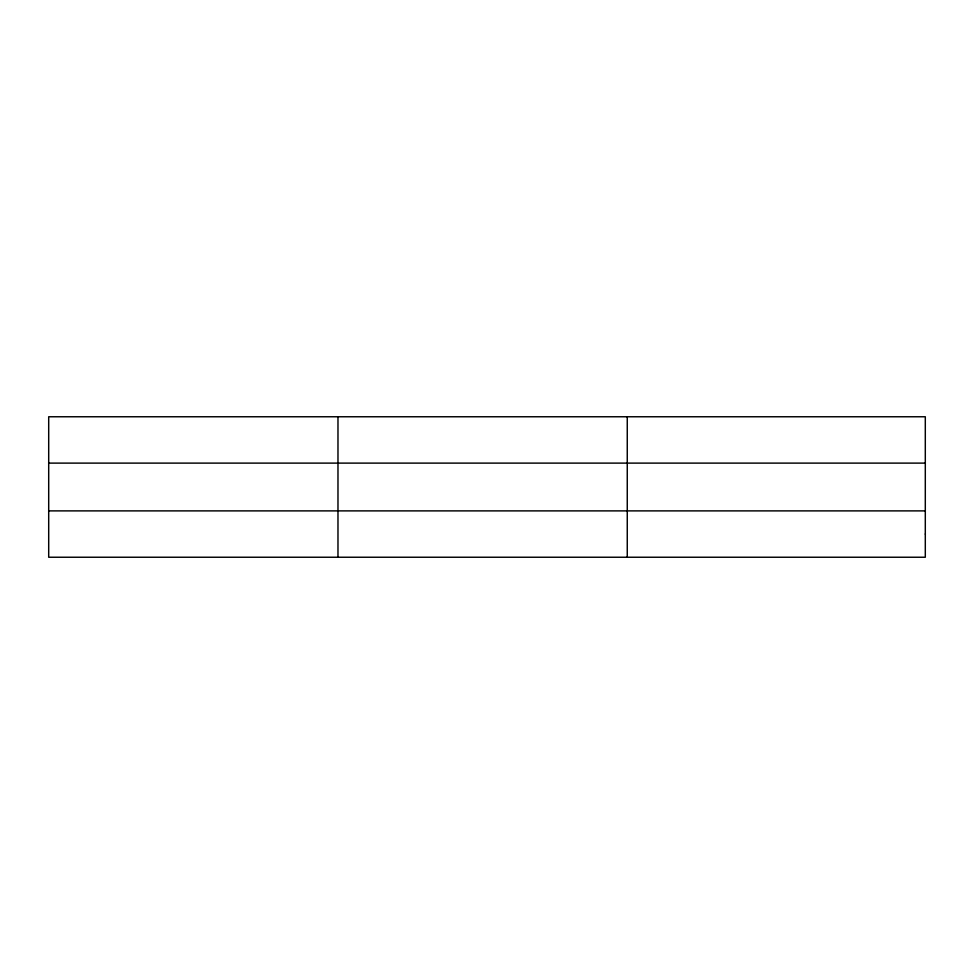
<?xml version="1.0" encoding="UTF-8"?>
<svg xmlns="http://www.w3.org/2000/svg" width="974" height="974" viewBox="0 0 974 974"><rect width="100%" height="100%" fill="white"/><g stroke="black" fill="none" stroke-linecap="round" stroke-linejoin="round"><path stroke-width="1.46" d="M337.978 416.762L337.978 557.238M627.256 416.762L627.256 557.238M48.7 463.113L925.3 463.113M48.7 510.887L925.3 510.887M925.3 534.056L925.3 557.238L48.7 557.238L48.7 416.762L925.3 416.762L925.3 534.056"/></g></svg>
